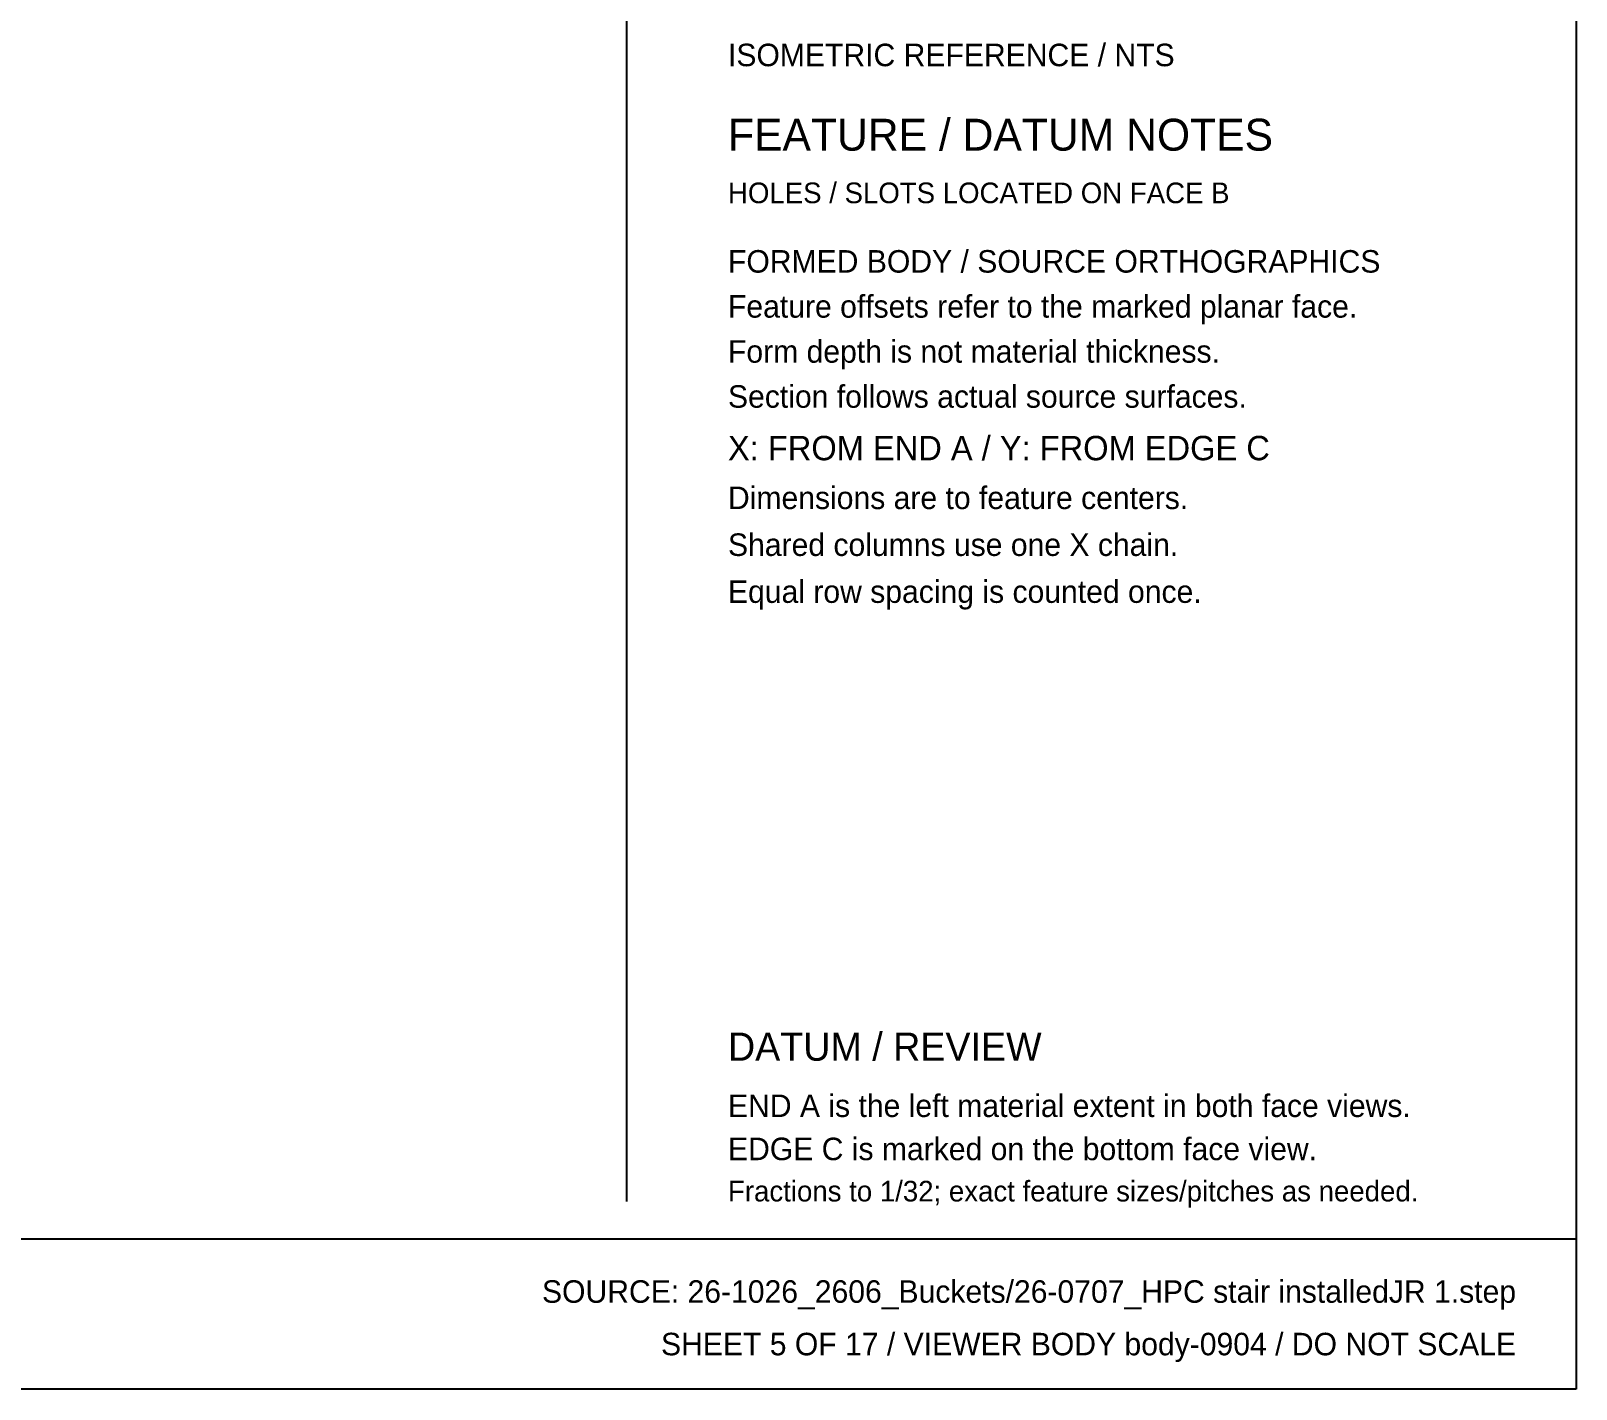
# Model space of a CAD drawing. Header units: inches. Extents: x 31 to 2213, y 31 to 1421.
# Drawn here: x 1458 to 2213, y 31 to 695 of the extents above; entities that cross this region are included whole.
import ezdxf
from ezdxf.enums import TextEntityAlignment as Align

# ---------------------------------------------------------------- set-up
doc = ezdxf.new("R2010")
doc.units = ezdxf.units.IN
doc.header["$MEASUREMENT"] = 0

msp = doc.modelspace()

# ---------------------------------------------------------------- linework, layer by layer
at = {"layer": 'OUTLINE'}
for p, q in [((2212.83, 1420.83), (2212.83, 31.17)), ((1749, 1245.75), (1749, 122.83)), ((31.17, 104.5), (2212.83, 104.5)), ((2212.83, 31.17), (31.17, 31.17))]:
    msp.add_line(p, q, dxfattribs=at)

# ---------------------------------------------------------------- texts
at = {"layer": 'ANNOTATION'}
for s, height, p in [('ISOMETRIC REFERENCE / NTS', 11, (1798.5, 677.42)), ('FEATURE / DATUM NOTES', 15.5833, (1798.5, 636.17)), ('HOLES / SLOTS LOCATED ON FACE B', 10.0833, (1798.5, 610.5)), ('FORMED BODY / SOURCE ORTHOGRAPHICS', 11, (1798.5, 576.58)), ('Feature offsets refer to the marked planar face.', 11, (1798.5, 554.58)), ('Form depth is not material thickness.', 11, (1798.5, 532.58)), ('Section follows actual source surfaces.', 11, (1798.5, 510.58)), ('X: FROM END A / Y: FROM EDGE C', 11.9167, (1798.5, 484.92)), ('Dimensions are to feature centers.', 11, (1798.5, 461.08)), ('Shared columns use one X chain.', 11, (1798.5, 438.17)), ('Equal row spacing is counted once.', 11, (1798.5, 415.25)), ('DATUM / REVIEW', 13.75, (1798.5, 191.58)), ('END A is the left material extent in both face views.', 11, (1798.5, 164.08)), ('EDGE C is marked on the bottom face view.', 11, (1798.5, 143)), ('Fractions to 1/32; exact feature sizes/pitches as needed.', 10.0833, (1798.5, 122.83))]:
    msp.add_text(s, height=height, dxfattribs=at).set_placement(p)
for s, p in [('SOURCE: 26-1026_2606_Buckets/26-0707_HPC stair installedJR 1.step', (2183.5, 73.33)), ('SHEET 5 OF 17 / VIEWER BODY body-0904 / DO NOT SCALE', (2183.5, 47.67))]:
    msp.add_text(s, height=11, dxfattribs=at).set_placement(p, align=Align.RIGHT)

doc.saveas('drawing.dxf')
